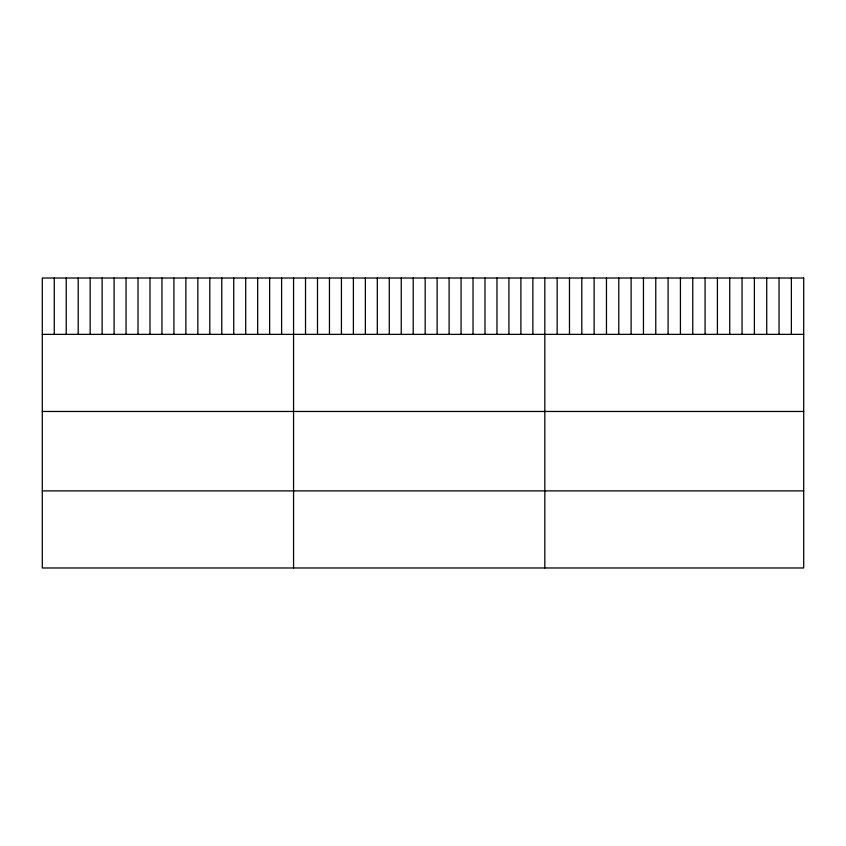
<?xml version="1.0" encoding="UTF-8"?>
<svg xmlns="http://www.w3.org/2000/svg" width="846" height="846" viewBox="0 0 846 846"><rect width="100%" height="100%" fill="white"/><g stroke="black" fill="none" stroke-linecap="round" stroke-linejoin="round"><path stroke-width="1.27" d="M42.3 334.36L803.7 334.36M42.3 411.463L803.7 411.463M42.3 490.892L803.7 490.892M791.37 278.017L791.37 334.36M779.05 278.017L779.05 334.36M766.719 278.017L766.719 334.36M754.389 278.017L754.389 334.36M742.058 278.017L742.058 334.36M729.738 278.017L729.738 334.36M717.408 278.017L717.408 334.36M705.078 278.017L705.078 334.36M692.758 278.017L692.758 334.36M680.427 278.017L680.427 334.36M668.097 278.017L668.097 334.36M655.766 278.017L655.766 334.36M643.446 278.017L643.446 334.36M631.116 278.017L631.116 334.36M618.786 278.017L618.786 334.36M606.466 278.017L606.466 334.36M594.135 278.017L594.135 334.36M581.805 278.017L581.805 334.36M569.474 278.017L569.474 334.36M557.154 278.017L557.154 334.36M544.824 278.017L544.824 567.983M532.864 278.017L532.864 334.36M520.893 278.017L520.893 334.36M508.932 278.017L508.932 334.36M496.962 278.017L496.962 334.36M485.001 278.017L485.001 334.36M473.03 278.017L473.03 334.36M461.07 278.017L461.07 334.36M449.11 278.017L449.11 334.36M437.139 278.017L437.139 334.36M425.178 278.017L425.178 334.36M413.208 278.017L413.208 334.36M401.247 278.017L401.247 334.36M389.276 278.017L389.276 334.36M377.316 278.017L377.316 334.36M365.356 278.017L365.356 334.36M353.385 278.017L353.385 334.36M341.424 278.017L341.424 334.36M329.454 278.017L329.454 334.36M317.493 278.017L317.493 334.36M305.522 278.017L305.522 334.36M293.562 278.017L293.562 567.983M281.602 278.017L281.602 334.36M269.631 278.017L269.631 334.36M257.67 278.017L257.67 334.36M245.7 278.017L245.7 334.36M233.739 278.017L233.739 334.36M221.768 278.017L221.768 334.36M209.808 278.017L209.808 334.36M197.848 278.017L197.848 334.36M185.877 278.017L185.877 334.36M173.916 278.017L173.916 334.36M161.946 278.017L161.946 334.36M149.985 278.017L149.985 334.36M138.014 278.017L138.014 334.36M126.054 278.017L126.054 334.36M114.094 278.017L114.094 334.36M102.123 278.017L102.123 334.36M90.162 278.017L90.162 334.36M78.192 278.017L78.192 334.36M66.231 278.017L66.231 334.36M54.26 278.017L54.26 334.36M803.7 278.017L42.3 278.017L42.3 567.983L803.7 567.983L803.7 278.017"/></g></svg>
